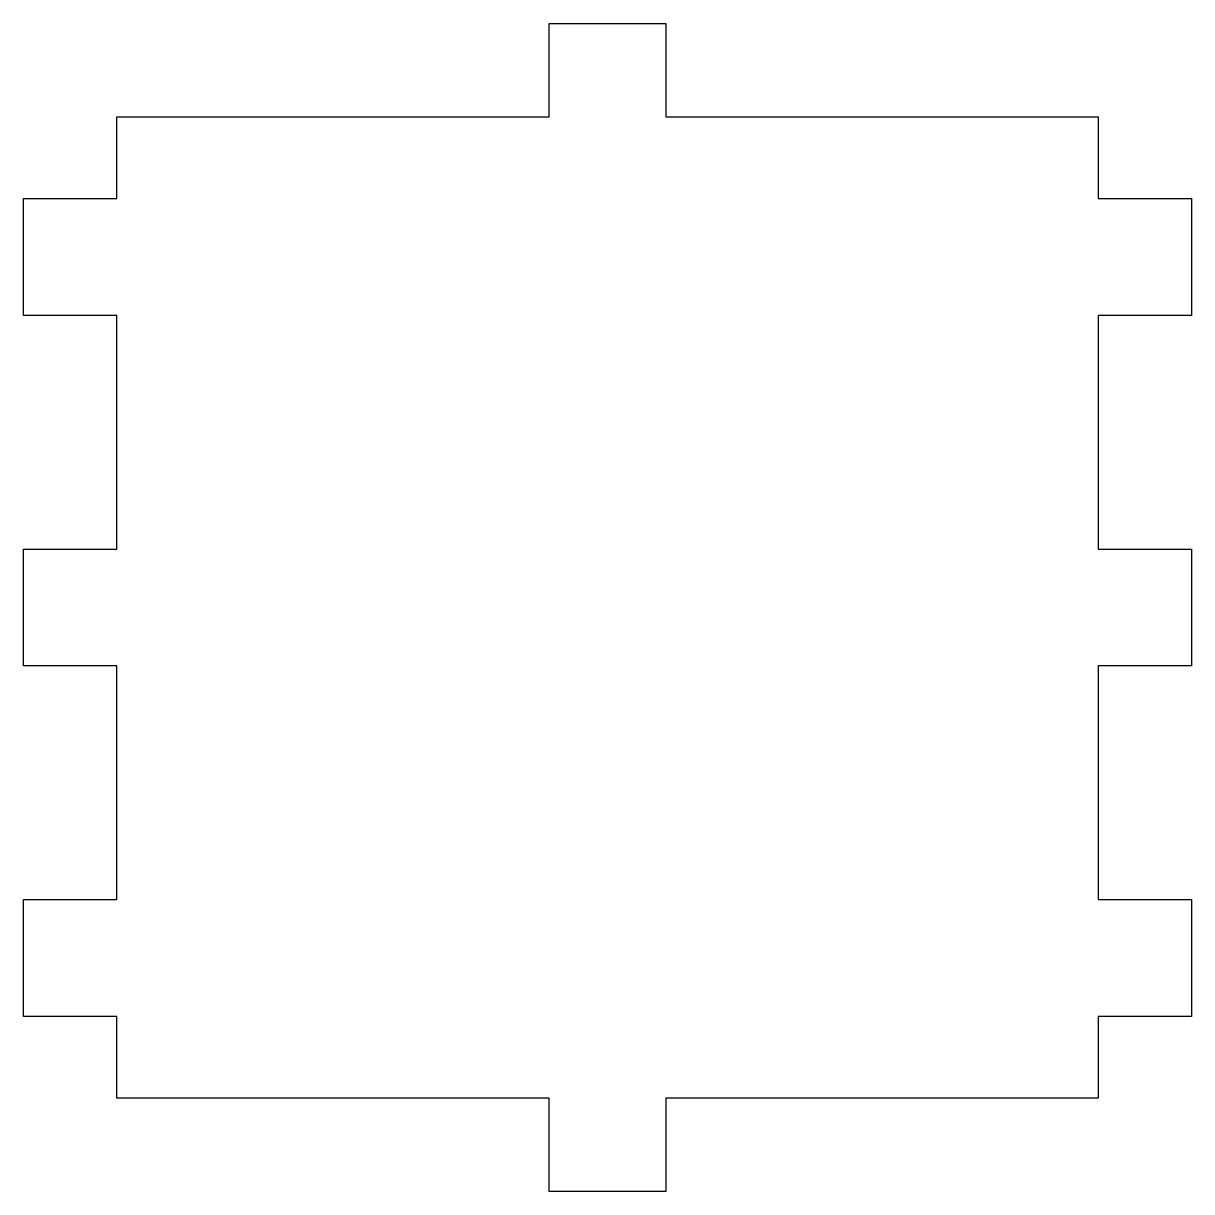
# Model space of a CAD drawing. Header units: millimetres. Extents: x -51 to -1, y 1 to 51.
import ezdxf

# ---------------------------------------------------------------- set-up
doc = ezdxf.new("R2010")
doc.units = ezdxf.units.MM
doc.layers.get('0').update_dxf_attribs({"linetype": 'CONTINUOUS'})

msp = doc.modelspace()

# ---------------------------------------------------------------- linework, layer by layer
for p, q in [((-28.5, 47), (-28.5, 51)), ((-47, 47), (-28.5, 47))]:
    msp.add_line(p, q)
msp.add_lwpolyline([(-5, 38.5), (-5, 28.5), (-1, 28.5), (-1, 23.5), (-5, 23.5), (-5, 13.5), (-1, 13.5), (-1, 8.5), (-5, 8.5), (-5, 5), (-23.5, 5), (-23.5, 1), (-28.5, 1), (-28.5, 5), (-47, 5), (-47, 8.5), (-51, 8.5), (-51, 13.5), (-47, 13.5), (-47, 23.5), (-51, 23.5), (-51, 28.5), (-47, 28.5), (-47, 38.5), (-51, 38.5), (-51, 43.5), (-47, 43.5), (-47, 47), (-28.5, 47), (-28.5, 51), (-23.5, 51), (-23.5, 47), (-5, 47), (-5, 43.5), (-1, 43.5), (-1, 38.5)], close=True)

doc.saveas('drawing.dxf')
